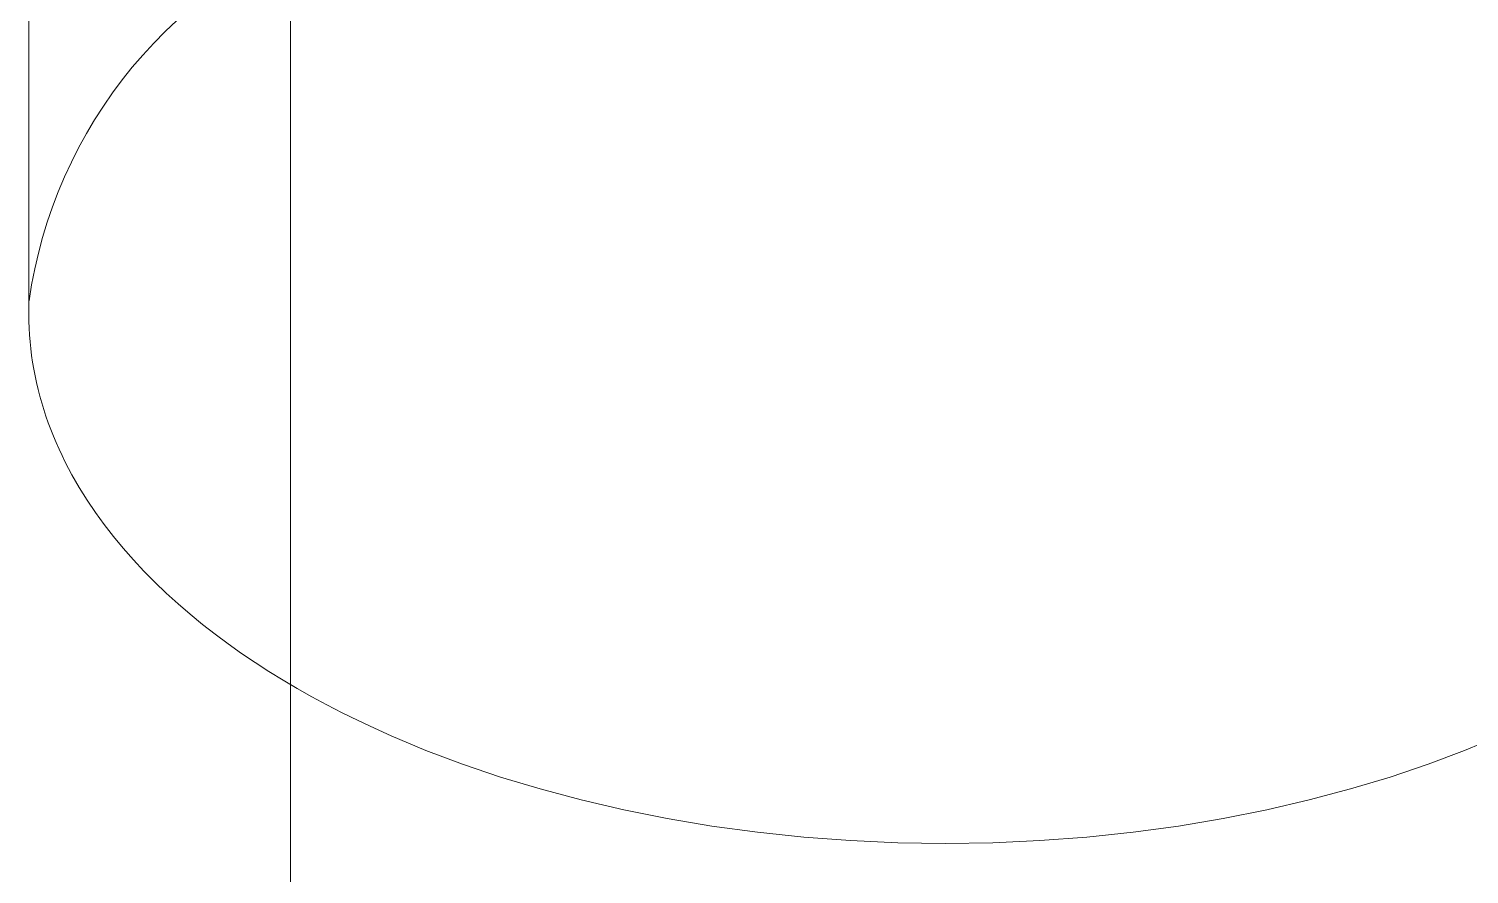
# Model space of a CAD drawing. Header units: millimetres. Extents: x -263 to 4879, y -277 to 2995.
# Drawn here: x 4011.42 to 4021.23, y 2111.66 to 2117.42 of the extents above; entities that cross this region are included whole.
import ezdxf

# ---------------------------------------------------------------- set-up
doc = ezdxf.new("R2010")
doc.units = ezdxf.units.MM
doc.layers.add('ZANO_R', color=7, linetype='Continuous', lineweight=0)

msp = doc.modelspace()

# ---------------------------------------------------------------- linework, layer by layer
at = {"layer": 'ZANO_R'}
for p, q in [((4013.2032, 2033.8985), (4013.2032, 2121.2668)), ((4011.4192, 2121.2034), (4011.4192, 2115.4701)), ((4012.427, 2117.4724), (4012.3472, 2117.3967)), ((4012.3472, 2117.3967), (4012.2701, 2117.3182)), ((4012.2701, 2117.3182), (4012.1957, 2117.2372)), ((4012.1241, 2117.1536), (4012.0554, 2117.0676)), ((4012.1957, 2117.2372), (4012.1241, 2117.1536)), ((4012.0554, 2117.0676), (4011.9897, 2116.9793)), ((4011.9897, 2116.9793), (4011.9271, 2116.8888)), ((4011.9271, 2116.8888), (4011.8677, 2116.7962)), ((4011.8677, 2116.7962), (4011.8115, 2116.7017)), ((4011.8115, 2116.7017), (4011.7585, 2116.6052)), ((4011.7585, 2116.6052), (4011.7089, 2116.507)), ((4011.7089, 2116.507), (4011.6627, 2116.4071)), ((4011.6627, 2116.4071), (4011.6199, 2116.3057)), ((4011.6199, 2116.3057), (4011.5807, 2116.2029)), ((4011.5807, 2116.2029), (4011.545, 2116.0989)), ((4011.545, 2116.0989), (4011.5129, 2115.9936)), ((4011.5129, 2115.9936), (4011.4845, 2115.8873)), ((4011.4845, 2115.8873), (4011.4597, 2115.7801)), ((4011.4597, 2115.7801), (4011.4386, 2115.6721)), ((4011.4386, 2115.6721), (4011.4213, 2115.5634)), ((4011.4192, 2115.4701), (4011.4197, 2115.4235)), ((4011.4197, 2115.4235), (4011.4213, 2115.3768)), ((4011.4213, 2115.3768), (4011.4239, 2115.3302)), ((4011.4239, 2115.3302), (4011.4275, 2115.2836)), ((4011.4275, 2115.2836), (4011.4322, 2115.2371)), ((4011.4322, 2115.2371), (4011.438, 2115.1906)), ((4011.438, 2115.1906), (4011.4447, 2115.1442)), ((4011.4447, 2115.1442), (4011.4526, 2115.0978)), ((4011.4526, 2115.0978), (4011.4614, 2115.0516)), ((4011.4614, 2115.0516), (4011.4713, 2115.0054)), ((4011.4713, 2115.0054), (4011.4821, 2114.9594)), ((4011.4821, 2114.9594), (4011.494, 2114.9135)), ((4011.494, 2114.9135), (4011.5069, 2114.8678)), ((4011.5069, 2114.8678), (4011.5209, 2114.8222)), ((4011.5209, 2114.8222), (4011.5358, 2114.7767)), ((4011.5358, 2114.7767), (4011.5517, 2114.7314)), ((4011.5517, 2114.7314), (4011.5685, 2114.6863)), ((4011.5685, 2114.6863), (4011.5864, 2114.6414)), ((4011.5864, 2114.6414), (4011.6052, 2114.5967)), ((4011.6052, 2114.5967), (4011.625, 2114.5522)), ((4011.625, 2114.5522), (4011.6457, 2114.508)), ((4011.6457, 2114.508), (4011.6673, 2114.4639)), ((4011.6673, 2114.4639), (4011.6899, 2114.4201)), ((4011.6899, 2114.4201), (4011.7134, 2114.3766)), ((4011.7134, 2114.3766), (4011.7378, 2114.3333)), ((4011.7378, 2114.3333), (4011.763, 2114.2903)), ((4011.763, 2114.2903), (4011.7892, 2114.2476)), ((4011.7892, 2114.2476), (4011.8162, 2114.2051)), ((4011.8162, 2114.2051), (4011.8728, 2114.1211)), ((4011.8728, 2114.1211), (4011.9328, 2114.0383)), ((4011.9328, 2114.0383), (4011.9959, 2113.9569)), ((4011.9959, 2113.9569), (4012.0622, 2113.8767)), ((4012.0622, 2113.8767), (4012.1314, 2113.7981)), ((4012.1314, 2113.7981), (4012.2035, 2113.7208)), ((4012.2035, 2113.7208), (4012.2784, 2113.6451)), ((4012.2784, 2113.6451), (4012.3559, 2113.571)), ((4012.3559, 2113.571), (4012.4359, 2113.4984)), ((4012.4359, 2113.4984), (4012.5183, 2113.4274)), ((4012.5183, 2113.4274), (4012.6029, 2113.3581)), ((4012.6029, 2113.3581), (4012.6897, 2113.2905)), ((4012.6897, 2113.2905), (4012.7785, 2113.2246)), ((4012.7785, 2113.2246), (4012.8691, 2113.1604)), ((4012.8691, 2113.1604), (4012.9615, 2113.0979)), ((4012.9615, 2113.0979), (4013.0556, 2113.0372)), ((4013.0556, 2113.0372), (4013.1511, 2112.9782)), ((4013.1511, 2112.9782), (4013.248, 2112.921)), ((4013.248, 2112.921), (4013.3471, 2112.8651)), ((4013.3471, 2112.8651), (4013.4492, 2112.8099)), ((4013.4492, 2112.8099), (4013.5544, 2112.7556)), ((4013.5544, 2112.7556), (4013.6626, 2112.7023)), ((4013.6626, 2112.7023), (4013.7738, 2112.65)), ((4013.7738, 2112.65), (4013.888, 2112.5987)), ((4013.888, 2112.5987), (4014.0051, 2112.5486)), ((4014.0051, 2112.5486), (4014.1251, 2112.4997)), ((4021.2013, 2112.4997), (4021.3213, 2112.5486)), ((4014.1251, 2112.4997), (4014.3737, 2112.406)), ((4020.9527, 2112.406), (4021.2013, 2112.4997)), ((4014.3737, 2112.406), (4014.6333, 2112.318)), ((4020.6931, 2112.318), (4020.9527, 2112.406)), ((4014.6333, 2112.318), (4014.9034, 2112.2364)), ((4020.423, 2112.2364), (4020.6931, 2112.318)), ((4014.9034, 2112.2364), (4015.1832, 2112.1617)), ((4015.1832, 2112.1617), (4015.4721, 2112.0944)), ((4019.8543, 2112.0944), (4020.1432, 2112.1617)), ((4020.1432, 2112.1617), (4020.423, 2112.2364)), ((4015.4721, 2112.0944), (4015.7691, 2112.035)), ((4019.5573, 2112.035), (4019.8543, 2112.0944)), ((4015.7691, 2112.035), (4016.0734, 2111.984)), ((4016.0734, 2111.984), (4016.3837, 2111.9416)), ((4018.9427, 2111.9416), (4019.253, 2111.984)), ((4019.253, 2111.984), (4019.5573, 2112.035)), ((4016.3837, 2111.9416), (4016.6991, 2111.9084)), ((4016.6991, 2111.9084), (4017.0183, 2111.8844)), ((4017.0183, 2111.8844), (4017.3401, 2111.87)), ((4017.3401, 2111.87), (4017.6632, 2111.8651)), ((4017.6632, 2111.8651), (4017.9863, 2111.87)), ((4017.9863, 2111.87), (4018.3081, 2111.8844)), ((4018.3081, 2111.8844), (4018.6273, 2111.9084)), ((4018.6273, 2111.9084), (4018.9427, 2111.9416))]:
    msp.add_line(p, q, dxfattribs=at)

doc.saveas('drawing.dxf')
